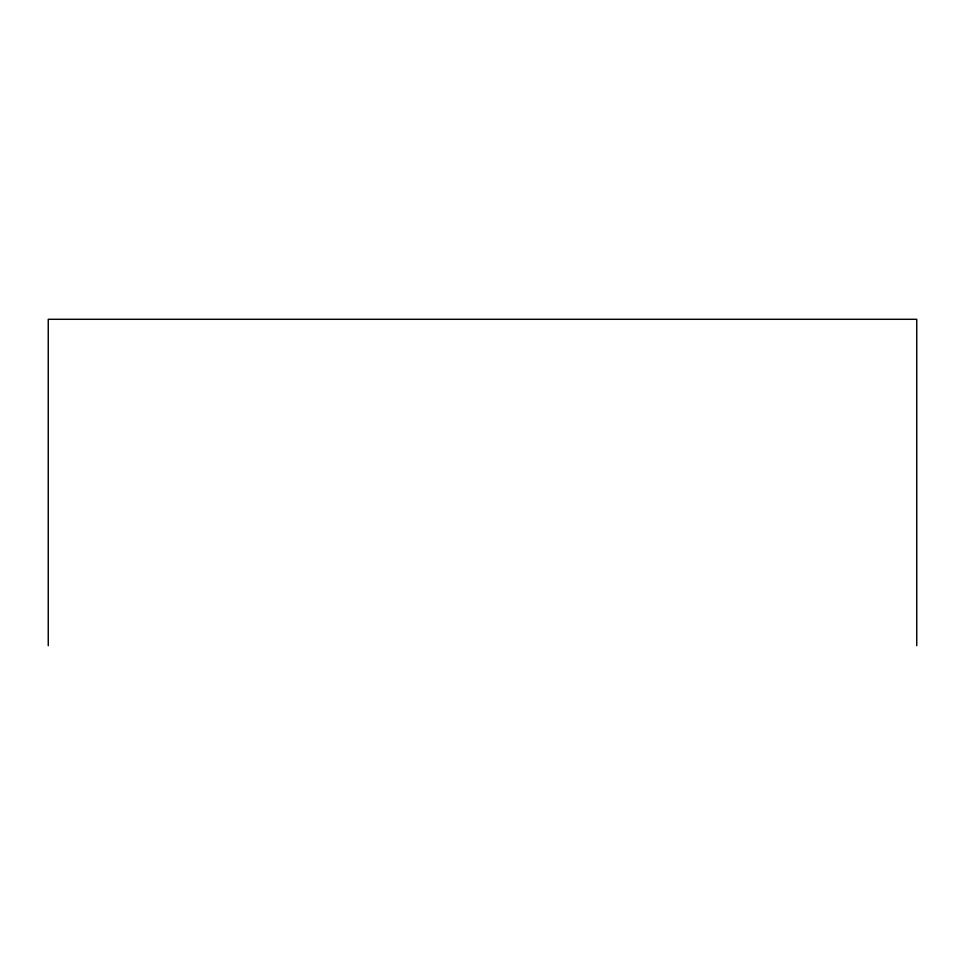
<?xml version="1.0" encoding="UTF-8"?>
<svg xmlns="http://www.w3.org/2000/svg" width="965" height="965" viewBox="0 0 965 965"><rect width="100%" height="100%" fill="white"/><g stroke="black" fill="none" stroke-linecap="round" stroke-linejoin="round"><path stroke-width="1.45" d="M916.75 645.706L916.75 319.294L48.25 319.294L48.25 645.706"/></g></svg>
